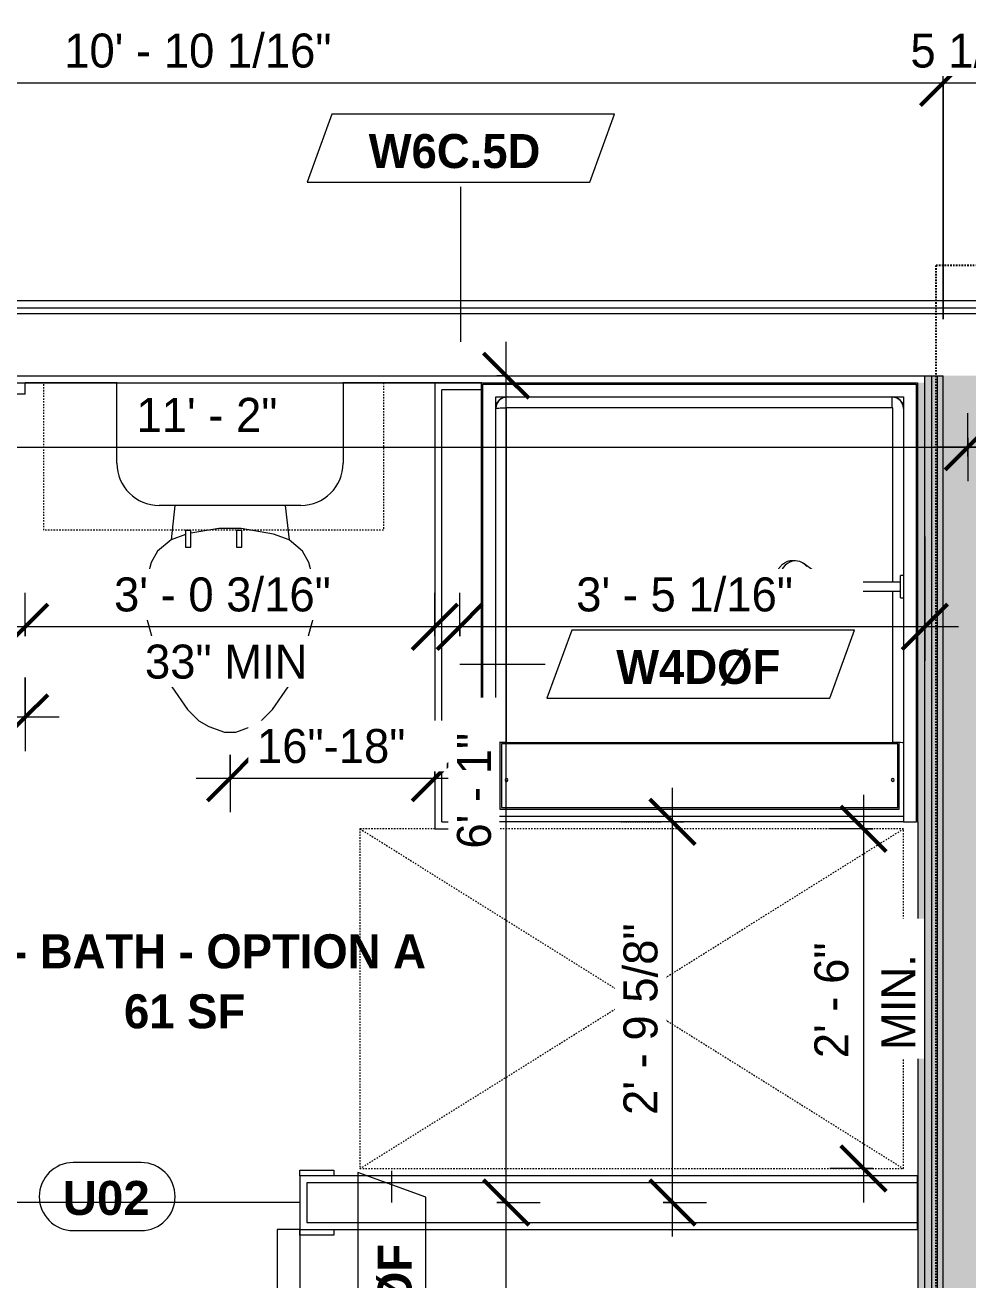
# Model space of a CAD drawing. Header units: inches. Extents: x -4058 to -1781, y 9814 to 12264.
# Drawn here: x -3018.8 to -2935.5, y 10294.2 to 10405 of the extents above; entities that cross this region are included whole.
import ezdxf

# ---------------------------------------------------------------- set-up
doc = ezdxf.new("R2010")
doc.units = ezdxf.units.IN
doc.header["$MEASUREMENT"] = 0
for name, pattern in [('Dash', [0.25, 0.125, -0.125]), ('Dash 3_32_', [0.1875, 0.09375, -0.09375]), ('Dash_2_', [0.25, 0.125, -0.125])]:
    doc.linetypes.add(name, pattern=pattern)
for name, color, linetype, lineweight in [('0-1', 7, 'Continuous', 5), ('A-ANNO-DIMS', 211, 'Continuous', 9), ('A-ANNO-DIMS-32', 211, 'Continuous', 9), ('A-AREA-IDEN', 2, 'Continuous', 9), ('A-DETL-1', 90, 'Dash 3_32_', 9), ('A-DOOR-2', 31, 'Continuous', 9), ('A-DOOR-IDEN', 31, 'Continuous', 9), ('A-FLOR-2', 192, 'Continuous', 9), ('A-GENM', 5, 'Continuous', 9), ('A-GENM-2', 147, 'Dash', 9), ('A-WALL-1', 7, 'Continuous', 9), ('A-WALL-2', 113, 'Continuous', 9), ('A-WALL-IDEN', 211, 'Continuous', 9), ('I-WALL-1', 1, 'Continuous', 18), ('I-WALL-2', 10, 'Continuous', 5), ('I-WALL-3', 7, 'Continuous', 9), ('P-SANR-FIXT', 6, 'Continuous', 9), ('Q-CASE', 31, 'Continuous', 9), ('Q-CASE-3', 31, 'Dash', 9)]:
    doc.layers.add(name, color=color, linetype=linetype, lineweight=lineweight)
doc.layers.add('0-3', color=250, linetype='Dash_2_')
doc.styles.add('Arial_B', font='arialbd.ttf', dxfattribs={"height": 3})
doc.styles.add('Century Gothic', font='ufonts.com_century-gothic.ttf', dxfattribs={"height": 3})
doc.styles.add('Century Gothic_B_1', font='GOTHICB.TTF', dxfattribs={"height": 3})
doc.dimstyles.new('MARKETING_DIMENSION', dxfattribs={"dimscale": 12, "dimtxt": 3.132505, "dimasz": 0.333333, "dimexe": 0.25, "dimexo": 0.166667, "dimgap": 0.041667, "dimtad": 1, "dimdec": 4, "dimrnd": 0.0625, "dimzin": 3, "dimdsep": 46, "dimlunit": 4, "dimtxsty": 'Century Gothic', "dimblk1": 'OBLIQUE', "dimblk2": 'OBLIQUE', "dimsah": 1, "dimcen": 0.09, "dimdle": 0.25, "dimazin": 0, "dimtfac": 1, "dimtdec": 4, "dimtix": 1, "dimtmove": 0, "dimatfit": 3, "dimfxl": 1, "dimtvp": 1, "dimtfill": 1, "dimfrac": 2, "dimtolj": 1, "dimtzin": 0, "dimarcsym": 2})
doc.dimstyles.new('THE_DIMENSION_STRING', dxfattribs={"dimscale": 12, "dimtxt": 3.132505, "dimasz": 0.333333, "dimexe": 0.25, "dimexo": 0.166667, "dimgap": 0.041667, "dimtad": 1, "dimdec": 4, "dimrnd": 0.0625, "dimzin": 3, "dimdsep": 46, "dimlunit": 4, "dimtxsty": 'Century Gothic', "dimblk1": 'OBLIQUE', "dimblk2": 'OBLIQUE', "dimsah": 1, "dimcen": 0.09, "dimdle": 0.25, "dimazin": 0, "dimtfac": 1, "dimtdec": 4, "dimtix": 1, "dimtmove": 0, "dimatfit": 3, "dimfxl": 1, "dimtvp": 1, "dimtfill": 1, "dimfrac": 2, "dimtolj": 1, "dimtzin": 0, "dimarcsym": 2})
doc.dimstyles.new('THE_DIMENSION_STRING_3', dxfattribs={"dimscale": 12, "dimtxt": 3.132505, "dimasz": 0.333333, "dimexe": 0.25, "dimexo": 0.166667, "dimgap": 0.041667, "dimtad": 1, "dimdec": 4, "dimrnd": 0.0625, "dimzin": 3, "dimdsep": 46, "dimlunit": 4, "dimtxsty": 'Century Gothic', "dimblk1": 'OBLIQUE', "dimblk2": 'OBLIQUE', "dimsah": 1, "dimcen": 0.09, "dimdle": 0.25, "dimazin": 0, "dimtfac": 1, "dimtdec": 4, "dimtix": 1, "dimtmove": 0, "dimatfit": 3, "dimfxl": 1, "dimtvp": 1, "dimtfill": 1, "dimfrac": 2, "dimtolj": 1, "dimtzin": 0, "dimarcsym": 2})
doc.dimstyles.new('THE_DIMENSION_STRING_4', dxfattribs={"dimscale": 12, "dimtxt": 3.132505, "dimasz": 0.333333, "dimexe": 0.25, "dimexo": 0.166667, "dimgap": 0.041667, "dimtad": 1, "dimdec": 4, "dimrnd": 0.0625, "dimzin": 3, "dimdsep": 46, "dimlunit": 4, "dimtxsty": 'Century Gothic', "dimblk1": 'OBLIQUE', "dimblk2": 'OBLIQUE', "dimsah": 1, "dimcen": 0.09, "dimdle": 0.25, "dimazin": 0, "dimtfac": 1, "dimtdec": 4, "dimtix": 1, "dimtmove": 0, "dimatfit": 3, "dimfxl": 1, "dimtvp": 1, "dimtfill": 1, "dimfrac": 2, "dimtolj": 1, "dimtzin": 0, "dimarcsym": 2})
doc.dimstyles.new('THE_DIMENSION_STRING_5', dxfattribs={"dimscale": 12, "dimtxt": 3.132505, "dimasz": 0.333333, "dimexe": 0.25, "dimexo": 0.166667, "dimgap": 0.041667, "dimtad": 1, "dimdec": 4, "dimrnd": 0.0625, "dimzin": 3, "dimdsep": 46, "dimlunit": 4, "dimtxsty": 'Century Gothic', "dimblk1": 'OBLIQUE', "dimblk2": 'OBLIQUE', "dimsah": 1, "dimcen": 0.09, "dimdle": 0.25, "dimazin": 0, "dimtfac": 1, "dimtdec": 4, "dimtix": 1, "dimtmove": 0, "dimatfit": 3, "dimfxl": 1, "dimtvp": 1, "dimtfill": 1, "dimfrac": 2, "dimtolj": 1, "dimtzin": 0, "dimarcsym": 2})

# ---------------------------------------------------------------- blocks, each defined once
blk = doc.blocks.new('CTR - 1st Phase - Common Walls_rvt-1-UNIT PLANS - 1ST FLOOR')
at = {"layer": 'I-WALL-1'}
blk.add_hatch(color=256, dxfattribs=at).paths.add_polyline_path([(-2939.96, 10017.09), (-2939.34, 10017.09), (-2939.34, 10373.41), (-2939.96, 10373.41), (-2939.96, 10033.34)], flags=0)
at = {"layer": 'I-WALL-2'}
for points in [[(-2938.71, 10017.09), (-2938.71, 10374.04), (-2939.34, 10374.04), (-2939.34, 10017.09)], [(-2938.21, 10017.09), (-2938.21, 10374.04), (-2938.71, 10374.04), (-2938.71, 10017.09)], [(-2937.71, 10017.09), (-2937.71, 10374.04), (-2938.21, 10374.04), (-2938.21, 10017.09)], [(-2932.21, 10017.09), (-2932.21, 10374.04), (-2937.71, 10374.04), (-2937.71, 10017.09)]]:
    blk.add_hatch(color=256, dxfattribs=at).paths.add_polyline_path(points, flags=0)
at = {"layer": 'A-WALL-1'}
for p, q in [((-3067.15, 10380.04), (-2803.9, 10380.04)), ((-3067.15, 10379.54), (-2803.9, 10379.54)), ((-3067.15, 10374.04), (-2939.34, 10374.04)), ((-2939.34, 10374.04), (-2938.71, 10374.04)), ((-2939.34, 10373.41), (-2939.34, 10374.04)), ((-2939.34, 10374.04), (-2938.71, 10374.04)), ((-2939.34, 10017.09), (-2939.34, 10373.41)), ((-2938.71, 10374.04), (-2938.21, 10374.04)), ((-2938.71, 10373.41), (-2938.71, 10374.04)), ((-2938.71, 10374.04), (-2938.21, 10374.04)), ((-2938.71, 10017.09), (-2938.71, 10373.41)), ((-2938.21, 10374.04), (-2937.71, 10374.04)), ((-2938.21, 10373.41), (-2938.21, 10374.04)), ((-2938.21, 10374.04), (-2937.71, 10374.04)), ((-2938.21, 10017.09), (-2938.21, 10373.41)), ((-2937.71, 10373.41), (-2937.71, 10374.04)), ((-2937.71, 10017.09), (-2937.71, 10373.41))]:
    blk.add_line(p, q, dxfattribs=at)
at = {"layer": 'I-WALL-3'}
for p, q in [((-2803.9, 10380.66), (-3067.15, 10380.66)), ((-3067.15, 10373.41), (-2978.46, 10373.41)), ((-2939.96, 10334.66), (-2939.96, 10017.09))]:
    blk.add_line(p, q, dxfattribs=at)
blk = doc.blocks.new('SWING - SINGLE - FLUSH - SWING - FLUSH - 2-10 x 6-8 - PRIVACY-4202132-UNIT PLANS - 1ST FLOOR')
at = {"layer": 'A-DOOR-2'}
for p, q in [((-20, 2.37), (-20, 2.87)), ((-20, 2.87), (-17, 2.87)), ((-17, 2.37), (-20, 2.37)), ((-17, 2.87), (-17, 2.37)), ((17, 2.37), (17, 2.87)), ((17, 2.87), (20, 2.87)), ((20, 2.37), (17, 2.37)), ((20, 2.87), (20, 2.37)), ((-20, -2.38), (-17, -2.38)), ((-20, -2.88), (-20, -2.38)), ((-17, -2.88), (-20, -2.88)), ((-17, -2.38), (-17, -2.88)), ((15, -2.38), (15, -36.38)), ((17, -2.38), (15, -2.38)), ((17, -2.38), (17, -36.38)), ((17, -2.38), (20, -2.38)), ((17, -2.88), (17, -2.38)), ((20, -2.88), (17, -2.88)), ((20, -2.38), (20, -2.88)), ((17, -36.38), (15, -36.38))]:
    blk.add_line(p, q, dxfattribs=at)
blk.add_arc((17, -2.38), 34.07, 180, 266.6343, dxfattribs=at)
blk = doc.blocks.new('Toilet-Domestic-3D - Toilet-Domestic-3D-1352612-UNIT PLANS - 1ST FLOOR')
at = {"layer": 'P-SANR-FIXT'}
for p, q in [((-9.98, 11.75), (-9.98, 18.86)), ((9.98, 18.86), (9.98, 11.75)), ((6.25, 8.02), (-6.25, 8.02)), ((-4.86, 8.02), (-5.21, 5)), ((4.86, 8.02), (5.21, 5)), ((-1, 6), (-3.45, 5.57)), ((1, 6), (-1, 6)), ((3.84, 5.5), (1, 6)), ((-5.21, 5), (-6.4, 4)), ((-3.94, 5.46), (-5.21, 5)), ((5.21, 5), (3.84, 5.5)), ((6.4, 4), (5.21, 5)), ((-6.4, 4), (-6.97, 3)), ((6.97, 3), (6.4, 4)), ((-6.97, 3), (-7.24, 2)), ((7.24, 2), (6.97, 3)), ((-7.24, 2), (-7.41, 1)), ((7.41, 1), (7.24, 2)), ((-7.41, 1), (-7.5, 0)), ((7.5, 0), (7.41, 1)), ((-7.5, 0), (-7.33, -1.99)), ((7.33, -1.99), (7.5, 0)), ((-7.33, -1.99), (-6.79, -4)), ((6.79, -4), (7.33, -1.99)), ((-6.79, -4), (-6.06, -6)), ((6.06, -6), (6.79, -4)), ((-6.06, -6), (-5.13, -8)), ((5.13, -8), (6.06, -6)), ((-5.13, -8), (-3.74, -10)), ((3.74, -10), (5.13, -8)), ((-3.74, -10), (-2.74, -11)), ((-2.74, -11), (-1.87, -11.5)), ((1.87, -11.5), (2.74, -11)), ((2.74, -11), (3.74, -10)), ((-1.87, -11.5), (-0.5, -12)), ((-0.5, -12), (0.5, -12)), ((0.5, -12), (1.87, -11.5))]:
    blk.add_line(p, q, dxfattribs=at)
for centre, start, end in [((-6.25, 11.75), 180, 270), ((6.25, 11.75), 270, 360)]:
    blk.add_arc(centre, 3.73, start, end, dxfattribs=at)
blk = doc.blocks.new('ADA Clearances - 30_x48_-4171341-UNIT PLANS - 1ST FLOOR')
at = {"layer": 'A-GENM-2'}
for p, q in [((15, -24), (-15, 24)), ((-15, -24), (15, 24)), ((15, 24), (-15, 24)), ((-15, 24), (-15, -13)), ((15, -24), (15, 24)), ((-15, -17.37), (-15, -24)), ((-15, -24), (15, -24))]:
    blk.add_line(p, q, dxfattribs=at)
blk = doc.blocks.new('BATHROOM MIRROR - BATHROOM MIRROR 48_-3123886-UNIT PLANS - 1ST FLOOR')
at = {"layer": 'Q-CASE'}
for p, q in [((-23.26, -23), (24.74, -23)), ((-23.26, -23), (-23.26, -24)), ((24.74, -24), (24.74, -23)), ((24.74, -24), (-23.26, -24))]:
    blk.add_line(p, q, dxfattribs=at)
blk = doc.blocks.new('300 Series Wall Hung Cabinet_326 - 30_-2909953-UNIT PLANS - 1ST FLOOR')
at = {"layer": 'Q-CASE'}
for p, q in [((-2.01, 14.69), (-2.5, 14.69)), ((-2.5, 14.69), (-2.5, 13.19)), ((-2.01, 13.19), (-2.01, 14.69)), ((2.49, 14.69), (2, 14.69)), ((2, 14.69), (2, 13.19)), ((2.49, 13.19), (2.49, 14.69)), ((-2.01, 13.19), (-2.5, 13.19)), ((2.49, 13.19), (2, 13.19))]:
    blk.add_line(p, q, dxfattribs=at)
at = {"layer": 'Q-CASE-3'}
for p, q in [((-15, 0.19), (-15, 13.19)), ((-15, 13.19), (15, 13.19)), ((15, 13.19), (15, 0.19)), ((15, 0.19), (-15, 0.19))]:
    blk.add_line(p, q, dxfattribs=at)
blk = doc.blocks.new('The Shower - The Shower-V139-UNIT PLANS - 1ST FLOOR')
at = {"layer": 'P-SANR-FIXT'}
for p, q in [((0, -0.5), (38.5, -0.5)), ((0, -39.25), (0, -0.5)), ((0.12, -39.25), (0.12, -0.63)), ((0.12, -0.63), (38.38, -0.63)), ((38.38, -0.63), (38.38, -39.25)), ((38.5, -0.5), (38.5, -39.25)), ((1.25, -39.25), (1.25, -1.75)), ((1.25, -1.75), (37.25, -1.75)), ((1.42, -2.2), (1.4, -2.23)), ((1.58, -2.01), (1.51, -2.08)), ((1.73, -1.9), (1.7, -1.92)), ((2.01, -1.78), (1.93, -1.8)), ((36.25, -1.77), (2.25, -1.77)), ((36.25, -1.77), (36.25, -1.75)), ((36.57, -1.8), (36.49, -1.78)), ((36.8, -1.92), (36.77, -1.9)), ((36.99, -2.08), (36.92, -2.01)), ((37.1, -2.23), (37.08, -2.2)), ((37.25, -1.75), (37.25, -17.52)), ((1.3, -2.43), (1.28, -2.51)), ((2.2, -32.27), (2.2, -2.75)), ((36.25, -2.7), (2.25, -2.7)), ((36.3, -18.11), (36.3, -2.75)), ((37.22, -2.51), (37.2, -2.43)), ((36.3, -32.27), (36.3, -18.89)), ((37.25, -19.48), (37.25, -39.25)), ((1.62, -32.27), (1.62, -38.13)), ((36.75, -32.38), (1.75, -32.38)), ((1.75, -32.38), (1.75, -38)), ((2.2, -32.27), (36.3, -32.27)), ((36.75, -38), (36.75, -32.38)), ((36.88, -38.13), (36.88, -32.27)), ((1.25, -38.75), (37.25, -38.75)), ((1.25, -39.25), (1.25, -38.75)), ((1.62, -38.13), (36.88, -38.13)), ((1.75, -38), (36.75, -38)), ((37.25, -38.75), (37.25, -39.25)), ((0.12, -39.25), (0, -39.25)), ((0.12, -39.25), (1.25, -39.25)), ((37.25, -39.25), (1.25, -39.25)), ((37.25, -39.25), (38.38, -39.25)), ((38.5, -39.25), (38.38, -39.25))]:
    blk.add_line(p, q, dxfattribs=at)
for centre, radius, start, end in [((2.25, -2.75), 1, 90, 180), ((36.25, -2.75), 1, 0, 90), ((2.2, -35.56), 0.125, 0, 180), ((36.3, -35.56), 0.125, 0, 180), ((2.2, -35.56), 0.125, 180, 0), ((36.3, -35.56), 0.125, 180, 0)]:
    blk.add_arc(centre, radius, start, end, dxfattribs=at)
for centre, major_axis, start_param, end_param in [((2.2, -32.28), (0.95, 0), 1.570796, 3.141593), ((36.3, -32.28), (-0.95, 0), 3.141593, 4.712389)]:
    blk.add_ellipse(centre, major_axis=major_axis, ratio=0.019505, start_param=start_param, end_param=end_param, dxfattribs=at)
for points, knots in [([(2.25, -1.77), (2.19, -1.77), (2.06, -1.78), (1.8, -1.86), (1.53, -2.04), (1.34, -2.32), (1.26, -2.57), (1.25, -2.7), (1.25, -2.77)], [-0.001856, -0.001856, -0.001856, -0.001856, 0.123376, 0.248608, 0.499072, 0.749536, 0.874768, 1, 1, 1, 1]), ([(1.38, -2.25), (1.41, -2.21), (1.47, -2.12), (1.55, -2.04), (1.59, -2)], [-0.666048, -0.666048, -0.666048, -0.666048, -0.5714286, -0.4597287, -0.4597287, -0.4597287, -0.4597287]), ([(1.75, -1.88), (1.77, -1.87), (1.86, -1.82), (2.03, -1.77), (2.17, -1.75), (2.25, -1.75)], [-0.332096, -0.332096, -0.332096, -0.332096, -0.2857143, -0.1428571, 0, 0, 0, 0]), ([(36.25, -1.75), (36.31, -1.75), (36.42, -1.76), (36.59, -1.8), (36.7, -1.85), (36.75, -1.88)], [-1, -1, -1, -1, -0.8928571, -0.7857143, -0.6665409, -0.6665409, -0.6665409, -0.6665409]), ([(37.25, -2.77), (37.25, -2.7), (37.24, -2.57), (37.16, -2.32), (36.98, -2.04), (36.7, -1.86), (36.45, -1.78), (36.32, -1.77), (36.25, -1.77)], [-0.001856, -0.001856, -0.001856, -0.001856, 0.123376, 0.248608, 0.499072, 0.749536, 0.874768, 1, 1, 1, 1]), ([(36.75, -1.88), (36.79, -1.91), (36.89, -1.97), (36.97, -2.05), (37.01, -2.11)], [-0.666048, -0.666048, -0.666048, -0.666048, -0.5714286, -0.4462442, -0.4462442, -0.4462442, -0.4462442]), ([(2.25, -2.7), (2.24, -2.7), (2.24, -2.7), (2.23, -2.7), (2.22, -2.71), (2.22, -2.71), (2.21, -2.72), (2.21, -2.73), (2.2, -2.74), (2.2, -2.74), (2.2, -2.75), (2.2, -2.75)], [-1, -1, -1, -1, -0.833333, -0.75, -0.666667, -0.583333, -0.416667, -0.333333, -0.208333, -0.083333, 0, 0, 0, 0]), ([(36.3, -2.75), (36.3, -2.74), (36.3, -2.74), (36.3, -2.73), (36.29, -2.72), (36.29, -2.72), (36.28, -2.71), (36.27, -2.71), (36.26, -2.7), (36.26, -2.7), (36.25, -2.7), (36.25, -2.7)], [-1, -1, -1, -1, -0.833333, -0.75, -0.666667, -0.583333, -0.416667, -0.333333, -0.208333, -0.083333, 0, 0, 0, 0]), ([(37.12, -2.25), (37.13, -2.27), (37.16, -2.33), (37.18, -2.38), (37.19, -2.42)], [-0.332096, -0.332096, -0.332096, -0.332096, -0.2857143, -0.2167295, -0.2167295, -0.2167295, -0.2167295])]:
    blk.add_open_spline(points, degree=3, knots=knots, dxfattribs=at)
for points in [[(1.63, -1.97), (1.67, -1.94), (1.71, -1.91), (1.75, -1.88)], [(36.25, -2.7), (36.25, -2.62), (36.25, -2.45), (36.25, -2.22), (36.25, -2.03), (36.25, -1.88), (36.25, -1.82), (36.25, -1.8)], [(37.05, -2.15), (37.07, -2.18), (37.09, -2.21), (37.12, -2.25)], [(1.25, -2.75), (1.25, -2.74), (1.25, -2.72), (1.25, -2.71)], [(2.2, -2.75), (2.12, -2.75), (1.95, -2.75), (1.72, -2.75), (1.52, -2.76), (1.37, -2.76), (1.27, -2.76), (1.25, -2.77), (1.25, -2.77)], [(1.35, -2.32), (1.36, -2.3), (1.37, -2.27), (1.38, -2.25)], [(37.25, -2.67), (37.25, -2.7), (37.25, -2.72), (37.25, -2.75)]]:
    blk.add_open_spline(points, degree=3, dxfattribs=at)
blk = doc.blocks.new('Shower Head - Shower Head-3260035-UNIT PLANS - 1ST FLOOR')
at = {"layer": 'P-SANR-FIXT'}
for p, q in [((-2.28, 9.81), (-2.28, 9.54)), ((2.28, 9.54), (2.28, 9.81)), ((-2.02, 8.78), (-0.84, 7.19)), ((0.84, 7.19), (2.02, 8.78)), ((-0.39, 7.27), (-0.39, 6.01)), ((0.39, 6.01), (0.39, 7.27)), ((-0.98, 0.26), (-0.98, 0)), ((-0.98, 0.26), (0.98, 0.26)), ((-0.39, 1), (-0.39, 0.26)), ((0.39, 0.26), (0.39, 1)), ((0.98, 0), (0.98, 0.26)), ((0.98, 0), (-0.98, 0))]:
    blk.add_line(p, q, dxfattribs=at)
at = {"layer": 'P-SANR-FIXT', "flags": 128}
for points in [[(0, 11.49), (-0.09, 11.49), (-0.18, 11.48), (-0.27, 11.48), (-0.35, 11.47), (-0.44, 11.46), (-0.53, 11.44), (-0.62, 11.43), (-0.7, 11.41), (-0.79, 11.39), (-0.87, 11.36), (-0.95, 11.34), (-1.03, 11.31), (-1.11, 11.28), (-1.19, 11.25), (-1.26, 11.21), (-1.34, 11.17), (-1.41, 11.13), (-1.48, 11.09), (-1.55, 11.05), (-1.61, 11), (-1.68, 10.95), (-1.74, 10.9), (-1.8, 10.85), (-1.85, 10.8), (-1.9, 10.74), (-1.95, 10.69), (-2, 10.63), (-2.04, 10.57), (-2.08, 10.51), (-2.12, 10.44), (-2.15, 10.38), (-2.18, 10.31), (-2.21, 10.25), (-2.23, 10.18), (-2.25, 10.11), (-2.26, 10.04), (-2.27, 9.97), (-2.28, 9.9), (-2.28, 9.83), (-2.28, 9.81)], [(2.28, 9.81), (2.28, 9.88), (2.28, 9.95), (2.27, 10.02), (2.25, 10.09), (2.24, 10.16), (2.21, 10.23), (2.19, 10.3), (2.16, 10.36), (2.13, 10.43), (2.09, 10.49), (2.05, 10.55), (2.01, 10.61), (1.97, 10.67), (1.92, 10.73), (1.86, 10.79), (1.81, 10.84), (1.75, 10.89), (1.69, 10.94), (1.63, 10.99), (1.57, 11.04), (1.5, 11.08), (1.43, 11.12), (1.36, 11.16), (1.28, 11.2), (1.21, 11.24), (1.13, 11.27), (1.05, 11.3), (0.97, 11.33), (0.89, 11.36), (0.81, 11.38), (0.72, 11.4), (0.64, 11.42), (0.55, 11.44), (0.47, 11.45), (0.38, 11.46), (0.29, 11.47), (0.2, 11.48), (0.11, 11.49), (0.02, 11.49), (0, 11.49)], [(-0.84, 7.19), (-0.81, 7.16), (-0.79, 7.13), (-0.76, 7.1), (-0.73, 7.08), (-0.7, 7.05), (-0.68, 7.03), (-0.65, 7.01), (-0.62, 6.98), (-0.59, 6.97), (-0.56, 6.95), (-0.53, 6.93), (-0.49, 6.91), (-0.46, 6.9), (-0.43, 6.89), (-0.4, 6.87)], [(0.39, 6.87), (0.43, 6.88), (0.46, 6.9), (0.49, 6.91), (0.52, 6.93), (0.55, 6.94), (0.58, 6.96), (0.61, 6.98), (0.64, 7), (0.67, 7.03), (0.7, 7.05), (0.73, 7.07), (0.76, 7.1), (0.78, 7.13), (0.81, 7.16), (0.83, 7.19), (0.84, 7.19)], [(-0.39, 6.01), (-0.39, 5.81), (-0.39, 5.6), (-0.39, 5.38), (-0.39, 5.15), (-0.39, 4.92), (-0.39, 4.68), (-0.39, 4.43), (-0.39, 4.18), (-0.39, 3.93), (-0.39, 3.67), (-0.39, 3.4), (-0.39, 3.13), (-0.39, 2.86), (-0.39, 2.59), (-0.39, 2.31), (-0.39, 2.03), (-0.39, 1.75), (-0.39, 1.46), (-0.39, 1.18), (-0.39, 1)], [(0.39, 1), (0.39, 1.29), (0.39, 1.57), (0.39, 1.85), (0.39, 2.13), (0.39, 2.41), (0.39, 2.69), (0.39, 2.96), (0.39, 3.23), (0.39, 3.5), (0.39, 3.76), (0.39, 4.02), (0.39, 4.27), (0.39, 4.52), (0.39, 4.77), (0.39, 5), (0.39, 5.23), (0.39, 5.46), (0.39, 5.67), (0.39, 5.88), (0.39, 6.01)]]:
    blk.add_lwpolyline(points, dxfattribs=at)
at = {"layer": 'P-SANR-FIXT'}
for centre, major_axis, start_param, end_param in [((0, 9.54), (-2.28, 0), 4.712389, 6.956384), ((0, 9.54), (2.28, 0), 5.609987, 7.853982), ((0, 7.27), (-0.394, 0), 4.712389, 6.283185), ((0, 7.27), (0.394, 0), 0, 1.570796)]:
    blk.add_ellipse(centre, major_axis=major_axis, ratio=0.707107, start_param=start_param, end_param=end_param, dxfattribs=at)
blk = doc.blocks.new('DIMBLOCK61-UNIT PLANS - 1ST FLOOR')
at = {"layer": 'A-ANNO-DIMS-32'}
for p, q in [((-3066.77, 10347.41), (-3066.77, 10340.88)), ((-3066.77, 10343.88), (-3066.77, 10347.41)), ((-3018.77, 10347.41), (-3018.77, 10340.88)), ((-3018.77, 10343.88), (-3018.77, 10347.41)), ((-3015.77, 10343.88), (-3069.77, 10343.88))]:
    blk.add_line(p, q, dxfattribs=at)
at = {"layer": 'A-ANNO-DIMS-32', "lineweight": 50}
for p, q in [((-3066.77, 10343.88), (-3064.77, 10345.88)), ((-3018.77, 10343.88), (-3016.77, 10345.88)), ((-3066.77, 10343.88), (-3068.77, 10341.88)), ((-3018.77, 10343.88), (-3020.77, 10341.88))]:
    blk.add_line(p, q, dxfattribs=at)
at = {"layer": 'A-ANNO-DIMS-32', "color": 0, "insert": (-3048.02, 10348.23), "char_height": 3, "width": 12.5897, "attachment_point": 1, "line_spacing_factor": 0.984502, "style": 'Century Gothic', "bg_fill": 3, "box_fill_scale": 1.25, "bg_fill_color": 256, "bg_fill_true_color": 13158600, "bg_fill_transparency": 0}
blk.add_mtext('4\' - 0"', dxfattribs=at)
blk = doc.blocks.new('_Oblique')
at = {"color": 0, "linetype": 'ByBlock', "lineweight": -2}
blk.add_line((-0.5, -0.5), (0.5, 0.5), dxfattribs=at)
blk = doc.blocks.new('DIMBLOCK279-UNIT PLANS - 1ST FLOOR')
at = {"layer": 'A-ANNO-DIMS-32'}
for p, q in [((-3018.77, 10351.05), (-3018.77, 10354.88)), ((-2982.59, 10351.05), (-2982.59, 10354.88)), ((-2979.59, 10351.88), (-3021.77, 10351.88)), ((-3018.77, 10351.88), (-3018.77, 10351.05)), ((-2982.59, 10351.88), (-2982.59, 10351.05))]:
    blk.add_line(p, q, dxfattribs=at)
at = {"layer": 'A-ANNO-DIMS-32', "lineweight": 50}
for p, q in [((-3018.77, 10351.88), (-3016.77, 10353.88)), ((-2982.59, 10351.88), (-2980.59, 10353.88)), ((-3018.77, 10351.88), (-3020.77, 10349.88)), ((-2982.59, 10351.88), (-2984.59, 10349.88))]:
    blk.add_line(p, q, dxfattribs=at)
at = {"layer": 'A-ANNO-DIMS-32', "color": 0, "char_height": 3, "attachment_point": 1, "line_spacing_factor": 0.984502, "style": 'Century Gothic', "bg_fill": 3, "box_fill_scale": 1.25, "bg_fill_color": 256, "bg_fill_true_color": 13158600, "bg_fill_transparency": 0}
for s, insert, width in [('3\' - 0 3/16"', (-3010.92, 10356.23), 24.5827), ('33" MIN', (-3008.19, 10350.3), 18.0194)]:
    blk.add_mtext(s, dxfattribs=dict(at, insert=insert, width=width))
blk = doc.blocks.new('Wall Tag - Arch Wall-3956453-UNIT PLANS - 1ST FLOOR')
at = {"layer": 'A-WALL-IDEN'}
for p, q in [((-0.3561, 0.0937), (-0.4244, -0.0937)), ((0.4244, 0.0937), (-0.3561, 0.0937)), ((0.3561, -0.0937), (0.4244, 0.0937)), ((-0.4244, -0.0937), (0.3561, -0.0937))]:
    blk.add_line(p, q, dxfattribs=at)
blk = doc.blocks.new('Door Tag - Type Mark-2601225-UNIT PLANS - 1ST FLOOR')
at = {"layer": 'A-DOOR-IDEN'}
for p, q in [((0.09375, 0.09375), (-0.09375, 0.09375)), ((-0.09375, -0.09375), (0.09375, -0.09375))]:
    blk.add_line(p, q, dxfattribs=at)
for centre, start, end in [((-0.09375, 0), 90, 270), ((0.09375, 0), 270, 90)]:
    blk.add_arc(centre, 0.09375, start, end, dxfattribs=at)
blk = doc.blocks.new('DIMBLOCK753-UNIT PLANS - 1ST FLOOR')
at = {"layer": 'A-ANNO-DIMS-32'}
for p, q in [((-2961.6, 10298.04), (-2961.6, 10337.66)), ((-2960.65, 10334.66), (-2964.6, 10334.66)), ((-2961.6, 10334.66), (-2960.65, 10334.66)), ((-2962.43, 10301.04), (-2958.6, 10301.04)), ((-2961.6, 10301.04), (-2962.43, 10301.04))]:
    blk.add_line(p, q, dxfattribs=at)
at = {"layer": 'A-ANNO-DIMS-32', "lineweight": 50}
for p, q in [((-2961.6, 10334.66), (-2963.6, 10336.66)), ((-2961.6, 10334.66), (-2959.6, 10332.66)), ((-2961.6, 10301.04), (-2963.6, 10303.04)), ((-2961.6, 10301.04), (-2959.6, 10299.04))]:
    blk.add_line(p, q, dxfattribs=at)
at = {"layer": 'A-ANNO-DIMS-32', "color": 0, "insert": (-2965.94, 10308.78), "char_height": 3, "width": 21.7784, "attachment_point": 1, "rotation": 90, "line_spacing_factor": 0.984502, "style": 'Century Gothic', "bg_fill": 3, "box_fill_scale": 1.25, "bg_fill_color": 256, "bg_fill_true_color": 13158600, "bg_fill_transparency": 0}
blk.add_mtext('2\' - 9 5/8"', dxfattribs=at)
blk = doc.blocks.new('DIMBLOCK927-UNIT PLANS - 1ST FLOOR')
at = {"layer": 'A-ANNO-DIMS-32'}
for p, q in [((-3067.77, 10379.04), (-3067.77, 10402.89)), ((-2937.71, 10379.04), (-2937.71, 10402.89)), ((-3067.77, 10399.89), (-2937.71, 10399.89)), ((-3067.77, 10399.89), (-3067.77, 10379.04)), ((-2937.71, 10399.89), (-2937.71, 10379.04))]:
    blk.add_line(p, q, dxfattribs=at)
at = {"layer": 'A-ANNO-DIMS-32', "lineweight": 50}
for p, q in [((-3067.77, 10399.89), (-3065.77, 10401.89)), ((-2937.71, 10399.89), (-2935.71, 10401.89)), ((-3067.77, 10399.89), (-3069.77, 10397.89)), ((-2937.71, 10399.89), (-2939.71, 10397.89))]:
    blk.add_line(p, q, dxfattribs=at)
at = {"layer": 'A-ANNO-DIMS-32', "color": 0, "insert": (-3015.32, 10404.24), "char_height": 3, "width": 30.1914, "attachment_point": 1, "line_spacing_factor": 0.984502, "style": 'Century Gothic', "bg_fill": 3, "box_fill_scale": 1.25, "bg_fill_color": 256, "bg_fill_true_color": 13158600, "bg_fill_transparency": 0}
blk.add_mtext('10\' - 10 1/16"', dxfattribs=at)
blk = doc.blocks.new('DIMBLOCK928-UNIT PLANS - 1ST FLOOR')
at = {"layer": 'A-ANNO-DIMS-32'}
for p, q in [((-2937.71, 10379.04), (-2937.71, 10402.89)), ((-2932.21, 10379.04), (-2932.21, 10402.89)), ((-2937.71, 10399.89), (-2932.21, 10399.89)), ((-2937.71, 10399.89), (-2937.71, 10379.04)), ((-2932.21, 10399.89), (-2932.21, 10379.04))]:
    blk.add_line(p, q, dxfattribs=at)
at = {"layer": 'A-ANNO-DIMS-32', "lineweight": 50}
for p, q in [((-2937.71, 10399.89), (-2935.71, 10401.89)), ((-2932.21, 10399.89), (-2930.21, 10401.89)), ((-2937.71, 10399.89), (-2939.71, 10397.89)), ((-2932.21, 10399.89), (-2934.21, 10397.89))]:
    blk.add_line(p, q, dxfattribs=at)
at = {"layer": 'A-ANNO-DIMS-32', "color": 0, "insert": (-2940.6, 10404.24), "char_height": 3, "width": 13.5444, "attachment_point": 1, "line_spacing_factor": 0.984502, "style": 'Century Gothic', "bg_fill": 3, "box_fill_scale": 1.25, "bg_fill_color": 256, "bg_fill_true_color": 13158600, "bg_fill_transparency": 0}
blk.add_mtext('5 1/2"', dxfattribs=at)
blk = doc.blocks.new('DIMBLOCK1236-UNIT PLANS - 1ST FLOOR')
at = {"layer": 'A-ANNO-DIMS-32'}
for p, q in [((-3000.68, 10340.56), (-3000.68, 10335.5)), ((-3000.68, 10338.5), (-3000.68, 10340.56)), ((-2982.59, 10339.33), (-2982.59, 10335.5)), ((-2982.59, 10338.5), (-2982.59, 10339.33)), ((-3003.68, 10338.5), (-2979.59, 10338.5))]:
    blk.add_line(p, q, dxfattribs=at)
at = {"layer": 'A-ANNO-DIMS-32', "lineweight": 50}
for p, q in [((-3000.68, 10338.5), (-2998.68, 10340.5)), ((-2982.59, 10338.5), (-2980.59, 10340.5)), ((-3000.68, 10338.5), (-3002.68, 10336.5)), ((-2982.59, 10338.5), (-2984.59, 10336.5))]:
    blk.add_line(p, q, dxfattribs=at)
at = {"layer": 'A-ANNO-DIMS-32', "color": 0, "insert": (-2998.3, 10342.85), "char_height": 3, "width": 15.9907, "attachment_point": 1, "line_spacing_factor": 0.984502, "style": 'Century Gothic', "bg_fill": 3, "box_fill_scale": 1.25, "bg_fill_color": 256, "bg_fill_true_color": 13158600, "bg_fill_transparency": 0}
blk.add_mtext('16"-18"', dxfattribs=at)
blk = doc.blocks.new('DIMBLOCK1237-UNIT PLANS - 1ST FLOOR')
at = {"layer": 'A-ANNO-DIMS-32'}
for p, q in [((-2939.34, 10359.85), (-2939.34, 10348.88)), ((-2939.34, 10351.88), (-2939.34, 10359.85)), ((-2980.4, 10351.05), (-2980.4, 10354.88)), ((-2936.34, 10351.88), (-2983.4, 10351.88)), ((-2980.4, 10351.88), (-2980.4, 10351.05))]:
    blk.add_line(p, q, dxfattribs=at)
at = {"layer": 'A-ANNO-DIMS-32', "lineweight": 50}
for p, q in [((-2980.4, 10351.88), (-2978.4, 10353.88)), ((-2939.34, 10351.88), (-2937.34, 10353.88)), ((-2980.4, 10351.88), (-2982.4, 10349.88)), ((-2939.34, 10351.88), (-2941.34, 10349.88))]:
    blk.add_line(p, q, dxfattribs=at)
at = {"layer": 'A-ANNO-DIMS-32', "color": 0, "insert": (-2970.11, 10356.23), "char_height": 3, "width": 24.5827, "attachment_point": 1, "line_spacing_factor": 0.984502, "style": 'Century Gothic', "bg_fill": 3, "box_fill_scale": 1.25, "bg_fill_color": 256, "bg_fill_true_color": 13158600, "bg_fill_transparency": 0}
blk.add_mtext('3\' - 5 1/16"', dxfattribs=at)
blk = doc.blocks.new('DIMBLOCK1267-UNIT PLANS - 1ST FLOOR')
at = {"layer": 'A-ANNO-DIMS-32'}
for p, q in [((-2944.73, 10337.04), (-2944.73, 10301.04)), ((-2943.91, 10334.04), (-2947.73, 10334.04)), ((-2944.73, 10334.04), (-2943.91, 10334.04)), ((-2943.91, 10304.04), (-2947.73, 10304.04)), ((-2944.73, 10304.04), (-2943.91, 10304.04))]:
    blk.add_line(p, q, dxfattribs=at)
at = {"layer": 'A-ANNO-DIMS-32', "lineweight": 50}
for p, q in [((-2944.73, 10334.04), (-2946.73, 10336.04)), ((-2944.73, 10334.04), (-2942.73, 10332.04)), ((-2944.73, 10304.04), (-2946.73, 10306.04)), ((-2944.73, 10304.04), (-2942.73, 10302.04))]:
    blk.add_line(p, q, dxfattribs=at)
at = {"layer": 'A-ANNO-DIMS-32', "color": 0, "char_height": 3, "attachment_point": 1, "rotation": 90, "line_spacing_factor": 0.984502, "style": 'Century Gothic', "bg_fill": 3, "box_fill_scale": 1.25, "bg_fill_color": 256, "bg_fill_true_color": 13158600, "bg_fill_transparency": 0}
for s, insert, width in [('2\' - 6"', (-2949.08, 10313.79), 12.5897), ('MIN.', (-2943.16, 10314.51), 10.8594)]:
    blk.add_mtext(s, dxfattribs=dict(at, insert=insert, width=width))
blk = doc.blocks.new('DIMBLOCK1319-UNIT PLANS - 1ST FLOOR')
at = {"layer": 'A-ANNO-DIMS-32', "lineweight": 50}
for p, q in [((-2976.3, 10301.04), (-2978.3, 10303.04)), ((-2976.3, 10301.04), (-2974.3, 10299.04)), ((-2976.3, 10182.04), (-2978.3, 10184.04)), ((-2976.3, 10182.04), (-2974.3, 10180.04))]:
    blk.add_line(p, q, dxfattribs=at)
at = {"layer": 'A-ANNO-DIMS-32'}
for p, q in [((-2977.13, 10301.04), (-2973.3, 10301.04)), ((-2976.3, 10301.04), (-2977.13, 10301.04)), ((-2976.3, 10179.04), (-2976.3, 10301.04)), ((-2977.13, 10182.04), (-2973.3, 10182.04)), ((-2976.3, 10182.04), (-2977.13, 10182.04))]:
    blk.add_line(p, q, dxfattribs=at)
at = {"layer": 'A-ANNO-DIMS-32', "color": 0, "insert": (-2980.64, 10235.13), "char_height": 3, "width": 15.394, "attachment_point": 1, "rotation": 90, "line_spacing_factor": 0.984502, "style": 'Century Gothic', "bg_fill": 3, "box_fill_scale": 1.25, "bg_fill_color": 256, "bg_fill_true_color": 13158600, "bg_fill_transparency": 0}
blk.add_mtext('9\' - 11"', dxfattribs=at)
blk = doc.blocks.new('DIMBLOCK1320-UNIT PLANS - 1ST FLOOR')
at = {"layer": 'A-ANNO-DIMS-32'}
for p, q in [((-2976.3, 10301.04), (-2976.3, 10377.04)), ((-2977.13, 10374.04), (-2973.3, 10374.04)), ((-2976.3, 10374.04), (-2977.13, 10374.04)), ((-2977.13, 10301.04), (-2973.3, 10301.04)), ((-2976.3, 10301.04), (-2977.13, 10301.04))]:
    blk.add_line(p, q, dxfattribs=at)
at = {"layer": 'A-ANNO-DIMS-32', "lineweight": 50}
for p, q in [((-2976.3, 10374.04), (-2978.3, 10376.04)), ((-2976.3, 10374.04), (-2974.3, 10372.04)), ((-2976.3, 10301.04), (-2978.3, 10303.04)), ((-2976.3, 10301.04), (-2974.3, 10299.04))]:
    blk.add_line(p, q, dxfattribs=at)
at = {"layer": 'A-ANNO-DIMS-32', "color": 0, "insert": (-2980.64, 10332.29), "char_height": 3, "width": 12.5897, "attachment_point": 1, "rotation": 90, "line_spacing_factor": 0.984502, "style": 'Century Gothic', "bg_fill": 3, "box_fill_scale": 1.25, "bg_fill_color": 256, "bg_fill_true_color": 13158600, "bg_fill_transparency": 0}
blk.add_mtext('6\' - 1"', dxfattribs=at)
blk = doc.blocks.new('DIMBLOCK1365-UNIT PLANS - 1ST FLOOR')
at = {"layer": 'A-ANNO-DIMS-32'}
for p, q in [((-2935.52, 10366.9), (-2935.52, 10370.73)), ((-2801.52, 10358.03), (-2801.52, 10370.73)), ((-2798.52, 10367.73), (-2938.52, 10367.73)), ((-2935.52, 10367.73), (-2935.52, 10366.9)), ((-2801.52, 10367.73), (-2801.52, 10358.03))]:
    blk.add_line(p, q, dxfattribs=at)
at = {"layer": 'A-ANNO-DIMS-32', "lineweight": 50}
for p, q in [((-2935.52, 10367.73), (-2933.52, 10369.73)), ((-2801.52, 10367.73), (-2799.52, 10369.73)), ((-2935.52, 10367.73), (-2937.52, 10365.73)), ((-2801.52, 10367.73), (-2803.52, 10365.73))]:
    blk.add_line(p, q, dxfattribs=at)
at = {"layer": 'A-ANNO-DIMS-32', "color": 0, "insert": (-2874.94, 10372.08), "char_height": 3, "width": 15.394, "attachment_point": 1, "line_spacing_factor": 0.984502, "style": 'Century Gothic', "bg_fill": 3, "box_fill_scale": 1.25, "bg_fill_color": 256, "bg_fill_true_color": 13158600, "bg_fill_transparency": 0}
blk.add_mtext('11\' - 2"', dxfattribs=at)
blk = doc.blocks.new('DIMBLOCK1366-UNIT PLANS - 1ST FLOOR')
at = {"layer": 'A-ANNO-DIMS-32'}
for p, q in [((-3069.52, 10358.03), (-3069.52, 10370.73)), ((-2935.52, 10368.56), (-2935.52, 10364.73)), ((-2935.52, 10367.73), (-2935.52, 10368.56)), ((-3072.52, 10367.73), (-2932.52, 10367.73)), ((-3069.52, 10367.73), (-3069.52, 10358.03))]:
    blk.add_line(p, q, dxfattribs=at)
at = {"layer": 'A-ANNO-DIMS-32', "lineweight": 50}
for p, q in [((-3069.52, 10367.73), (-3067.52, 10369.73)), ((-2935.52, 10367.73), (-2933.52, 10369.73)), ((-3069.52, 10367.73), (-3071.52, 10365.73)), ((-2935.52, 10367.73), (-2937.52, 10365.73))]:
    blk.add_line(p, q, dxfattribs=at)
at = {"layer": 'A-ANNO-DIMS-32', "color": 0, "insert": (-3008.94, 10372.08), "char_height": 3, "width": 15.394, "attachment_point": 1, "line_spacing_factor": 0.984502, "style": 'Century Gothic', "bg_fill": 3, "box_fill_scale": 1.25, "bg_fill_color": 256, "bg_fill_true_color": 13158600, "bg_fill_transparency": 0}
blk.add_mtext('11\' - 2"', dxfattribs=at)

msp = doc.modelspace()

# ---------------------------------------------------------------- linework, layer by layer
at = {"layer": '0-3'}
for p, q in [((-2938.33176, 10383.79487), (-2695.84009, 10383.79487)), ((-2938.33176, 9980.89599), (-2938.33176, 10383.79487))]:
    msp.add_line(p, q, dxfattribs=at)
at = {"layer": 'A-DETL-1'}
for p, q in [((-3069.16194, 10374.0394), (-2941.48929, 10374.0394)), ((-2939.33624, 10361.84731), (-2939.33624, 10363.84731)), ((-2966.14874, 10334.6644), (-2962.64874, 10334.6644))]:
    msp.add_line(p, q, dxfattribs=at)
at = {"layer": 'A-FLOR-2'}
for p, q in [((-3010.65621, 10373.40981), (-3018.77374, 10373.40981)), ((-2982.58616, 10373.40981), (-2990.70377, 10373.40981)), ((-2994.52374, 10301.0394), (-3028.52374, 10301.0394))]:
    msp.add_line(p, q, dxfattribs=at)
at = {"layer": 'A-WALL-2'}
for p, q in [((-2982.58624, 10373.4144), (-2982.58624, 10334.0394)), ((-2978.46124, 10373.4144), (-2982.58624, 10373.4144)), ((-2981.96124, 10334.6644), (-2981.96124, 10372.7894)), ((-2978.46124, 10372.7894), (-2981.96124, 10372.7894)), ((-2981.96124, 10334.6644), (-2978.46124, 10334.6644)), ((-2978.46124, 10334.6644), (-2978.46124, 10334.0394)), ((-2978.21124, 10334.0394), (-2978.21124, 10334.6644)), ((-2982.58624, 10334.0394), (-2978.21124, 10334.0394)), ((-2939.96124, 10303.4144), (-2994.52374, 10303.4144)), ((-2994.52374, 10303.4144), (-2994.52374, 10298.6644)), ((-2993.89874, 10302.7894), (-2993.89874, 10299.2894)), ((-2939.96124, 10302.7894), (-2993.89874, 10302.7894)), ((-2939.96124, 10298.6644), (-2939.96124, 10303.4144)), ((-2993.89874, 10299.2894), (-2939.96124, 10299.2894)), ((-2994.52374, 10298.6644), (-2939.96124, 10298.6644))]:
    msp.add_line(p, q, dxfattribs=at)
at = {"layer": 'A-WALL-IDEN'}
for p, q in [((-2980.29838, 10377.0394), (-2980.29838, 10390.70246)), ((-2986.39204, 10301.0394), (-2986.39204, 10303.85359))]:
    msp.add_line(p, q, dxfattribs=at)

# ---------------------------------------------------------------- block references
at = {"layer": '0-1'}
msp.add_blockref('CTR - 1st Phase - Common Walls_rvt-1-UNIT PLANS - 1ST FLOOR', (0, 0), dxfattribs=at)
at = {"layer": 'A-DOOR-2'}
msp.add_blockref('SWING - SINGLE - FLUSH - SWING - FLUSH - 2-10 x 6-8 - PRIVACY-4202132-UNIT PLANS - 1ST FLOOR', (-3011.52374, 10301.0394), dxfattribs=at)
at = {"layer": 'A-DOOR-IDEN', "xscale": 31.99999999999999, "yscale": 31.99999999999999, "zscale": 31.99999999999999}
msp.add_blockref('Door Tag - Type Mark-2601225-UNIT PLANS - 1ST FLOOR', (-3011.52374, 10301.5756), dxfattribs=at)
at = {"layer": 'A-GENM', "rotation": 270.0000000001115}
msp.add_blockref('ADA Clearances - 30_x48_-4171341-UNIT PLANS - 1ST FLOOR', (-2965.21124, 10319.0394), dxfattribs=at)
at = {"layer": 'A-WALL-IDEN', "xscale": 31.99999999999999, "yscale": 31.99999999999999, "zscale": 31.99999999999999}
for p in [(-2980.29838, 10394.12048), (-2959.10948, 10348.58065)]:
    msp.add_blockref('Wall Tag - Arch Wall-3956453-UNIT PLANS - 1ST FLOOR', p, dxfattribs=at)
at = {"layer": 'A-WALL-IDEN', "xscale": 31.99999999999999, "yscale": 31.99999999999999, "zscale": 31.99999999999999, "rotation": 89.99999999999955}
msp.add_blockref('Wall Tag - Arch Wall-3956453-UNIT PLANS - 1ST FLOOR', (-2986.39204, 10290.12188), dxfattribs=at)
at = {"layer": 'P-SANR-FIXT'}
for name, p in [('Toilet-Domestic-3D - Toilet-Domestic-3D-1352612-UNIT PLANS - 1ST FLOOR', (-3000.67999, 10354.55858)), ('The Shower - The Shower-V139-UNIT PLANS - 1ST FLOOR', (-2978.46124, 10373.9144))]:
    msp.add_blockref(name, p, dxfattribs=at)
at = {"layer": 'P-SANR-FIXT', "rotation": 89.99999999990973}
msp.add_blockref('Shower Head - Shower Head-3260035-UNIT PLANS - 1ST FLOOR', (-2941.21124, 10355.4144), dxfattribs=at)
at = {"layer": 'Q-CASE', "rotation": 180}
for name, p in [('BATHROOM MIRROR - BATHROOM MIRROR 48_-3123886-UNIT PLANS - 1ST FLOOR', (-3042.03603, 10349.40981)), ('300 Series Wall Hung Cabinet_326 - 30_-2909953-UNIT PLANS - 1ST FLOOR', (-3002.12944, 10373.59731))]:
    msp.add_blockref(name, p, dxfattribs=at)

# ---------------------------------------------------------------- texts
at = {"layer": 'A-AREA-IDEN', "char_height": 3, "attachment_point": 1, "style": 'Century Gothic_B_1'}
for s, insert, width in [('ST - BATH - OPTION A', (-3026.16483, 10324.7271), 51.51), ('61 SF', (-3010.03884, 10319.42996), 12.423)]:
    msp.add_mtext(s, dxfattribs=dict(at, insert=insert, width=width))
at = {"layer": 'A-DOOR-IDEN', "insert": (-3015.45562, 10302.95546), "char_height": 3, "width": 9.393, "attachment_point": 1, "style": 'Arial_B'}
msp.add_mtext('U02', dxfattribs=at)
at = {"layer": 'A-WALL-IDEN', "char_height": 3, "attachment_point": 1, "style": 'Century Gothic_B_1'}
for s, insert, width in [('W6C.5D', (-2988.43398, 10395.36801), 19.594), ('W4DØF', (-2966.57737, 10349.82818), 17.978)]:
    msp.add_mtext(s, dxfattribs=dict(at, insert=insert, width=width))
at = {"layer": 'A-WALL-IDEN', "insert": (-2987.63958, 10282.90596), "char_height": 3, "width": 17.372, "attachment_point": 1, "rotation": 90, "style": 'Century Gothic_B_1'}
msp.add_mtext('W4BØF', dxfattribs=at)

# ---------------------------------------------------------------- next in the draw order: dimensions: what is measured, and where the dimension line sits
at = {"layer": 'A-ANNO-DIMS'}
dim = msp.add_linear_dim(base=(-2937.71124, 10399.89173), p1=(-3067.77374, 10377.0394), p2=(-2937.71124, 10377.0394), dimstyle='THE_DIMENSION_STRING_4', override={"dimpost": '<>', "dimfxl": 130.0625}, dxfattribs=at)
dim.commit()
dim.dimension.update_dxf_attribs({"geometry": 'DIMBLOCK927-UNIT PLANS - 1ST FLOOR', "text_midpoint": (-3002.74249, 10402.1334)})
for base, p1, p2, angle, dimstyle, override, picture, middle in [((-3066.77374, 10343.88118), (-3018.77374, 10349.4144), (-3066.77374, 10349.4144), 0, 'THE_DIMENSION_STRING', {"dimpost": '<>', "dimfxl": 48}, 'DIMBLOCK61-UNIT PLANS - 1ST FLOOR', (-3042.77374, 10345.95664)), ((-2961.5986, 10334.6644), (-2964.42702, 10301.0394), (-2962.64874, 10334.6644), 90, 'THE_DIMENSION_STRING_3', {"dimpost": '<>', "dimfxl": 33.67199}, 'DIMBLOCK753-UNIT PLANS - 1ST FLOOR', (-2963.84027, 10317.8519)), ((-2976.2995, 10301.0394), (-2979.12793, 10182.0394), (-2979.12793, 10301.0394), 90, 'MARKETING_DIMENSION', {"dimpost": '<>', "dimfxl": 119}, 'DIMBLOCK1319-UNIT PLANS - 1ST FLOOR', (-2978.37496, 10241.5394))]:
    dim = msp.add_linear_dim(base=base, p1=p1, p2=p2, angle=angle, dimstyle=dimstyle, override=override, dxfattribs=at)
    dim.commit()
    dim.dimension.update_dxf_attribs({"geometry": picture, "text_midpoint": middle})
for base, p1, p2, angle, text, override, picture, middle in [((-2982.58624, 10338.5015), (-3000.67999, 10342.55858), (-2982.58624, 10341.32993), 0, '16"-18"', {"dimpost": '<>', "dimfxl": 18.135418}, 'DIMBLOCK1236-UNIT PLANS - 1ST FLOOR', (-2991.63311, 10340.57696)), ((-2944.73418, 10304.0394), (-2941.90575, 10334.0394), (-2941.90575, 10304.0394), 90, '<>\\XMIN.', {"dimpost": '<>', "dimfxl": 30}, 'DIMBLOCK1267-UNIT PLANS - 1ST FLOOR', (-2944.73418, 10319.0394))]:
    dim = msp.add_linear_dim(base=base, p1=p1, p2=p2, angle=angle, text=text, dimstyle='THE_DIMENSION_STRING_5', override=override, dxfattribs=at)
    dim.commit()
    dim.dimension.update_dxf_attribs({"geometry": picture, "text_midpoint": middle})

# ---------------------------------------------------------------- next in the draw order: dimensions: what is measured, and where the dimension line sits
dim = msp.add_linear_dim(base=(-2932.21124, 10399.89173), p1=(-2937.71124, 10377.0394), p2=(-2932.21124, 10377.0394), dimstyle='THE_DIMENSION_STRING_4', override={"dimpost": '<>', "dimfxl": 5.5}, dxfattribs=at)
dim.commit()
dim.dimension.update_dxf_attribs({"geometry": 'DIMBLOCK928-UNIT PLANS - 1ST FLOOR', "text_midpoint": (-2934.96124, 10402.1334)})
dim = msp.add_linear_dim(base=(-3018.77374, 10351.88118), p1=(-2982.58624, 10349.05276), p2=(-3018.77374, 10349.05276), angle=0, text='<>\\X33" MIN', dimstyle='THE_DIMENSION_STRING', override={"dimpost": '<>', "dimfxl": 36.1875}, dxfattribs=at)
dim.commit()
dim.dimension.update_dxf_attribs({"geometry": 'DIMBLOCK279-UNIT PLANS - 1ST FLOOR', "text_midpoint": (-3000.67999, 10351.88118)})

# ---------------------------------------------------------------- next in the draw order: linework, layer by layer
at = {"layer": 'A-WALL-IDEN'}
msp.add_line((-2980.39874, 10348.58065), (-2972.84119, 10348.58065), dxfattribs=at)

# ---------------------------------------------------------------- next in the draw order: dimensions: what is measured, and where the dimension line sits
at = {"layer": 'A-ANNO-DIMS'}
dim = msp.add_linear_dim(base=(-2980.39874, 10351.88118), p1=(-2939.33624, 10361.84731), p2=(-2980.39874, 10349.05276), dimstyle='THE_DIMENSION_STRING_5', override={"dimpost": '<>', "dimfxl": 43.009643}, dxfattribs=at)
dim.commit()
dim.dimension.update_dxf_attribs({"geometry": 'DIMBLOCK1237-UNIT PLANS - 1ST FLOOR', "text_midpoint": (-2959.86749, 10354.12286)})

# ---------------------------------------------------------------- next in the draw order: dimensions: what is measured, and where the dimension line sits
dim = msp.add_linear_dim(base=(-2976.2995, 10374.0394), p1=(-2979.12793, 10301.0394), p2=(-2979.12793, 10374.0394), angle=90, dimstyle='MARKETING_DIMENSION', override={"dimpost": '<>', "dimfxl": 73}, dxfattribs=at)
dim.commit()
dim.dimension.update_dxf_attribs({"geometry": 'DIMBLOCK1320-UNIT PLANS - 1ST FLOOR', "text_midpoint": (-2978.37496, 10337.5394)})
dim = msp.add_linear_dim(base=(-2935.52374, 10367.73042), p1=(-2801.52374, 10356.03481), p2=(-2935.52374, 10364.90199), dimstyle='MARKETING_DIMENSION', override={"dimpost": '<>', "dimfxl": 134.293064}, dxfattribs=at)
dim.commit()
dim.dimension.update_dxf_attribs({"geometry": 'DIMBLOCK1365-UNIT PLANS - 1ST FLOOR', "text_midpoint": (-2868.52374, 10369.76815)})

# ---------------------------------------------------------------- next in the draw order: dimensions: what is measured, and where the dimension line sits
dim = msp.add_linear_dim(base=(-2935.52374, 10367.73042), p1=(-3069.52374, 10356.03481), p2=(-2935.52374, 10370.55884), angle=0, dimstyle='MARKETING_DIMENSION', override={"dimpost": '<>', "dimfxl": 134.78482}, dxfattribs=at)
dim.commit()
dim.dimension.update_dxf_attribs({"geometry": 'DIMBLOCK1366-UNIT PLANS - 1ST FLOOR', "text_midpoint": (-3002.52374, 10369.76815)})

doc.saveas('drawing.dxf')
